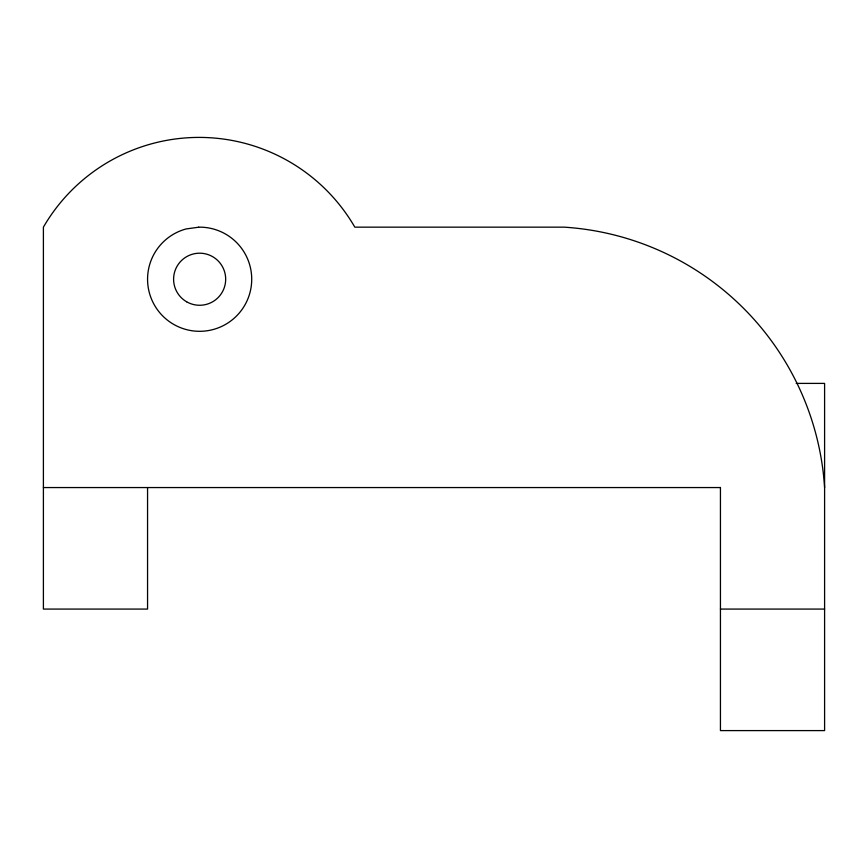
<?xml version="1.0" encoding="UTF-8"?>
<svg xmlns="http://www.w3.org/2000/svg" width="868" height="868" viewBox="0 0 868 868"><rect width="100%" height="100%" fill="white"/><g stroke="black" fill="none" stroke-linecap="round" stroke-linejoin="round"><path stroke-width="1.3" d="M796.195 383.396L824.6 383.396L824.6 730.596L720.44 730.596L720.44 487.447M43.4 487.556L720.44 487.556M720.44 609.076L824.6 609.076M147.56 487.556L147.56 609.076L43.4 609.076L43.4 227.156A179.958 179.958 0 0 1 354.828 227.156L564.2 227.156A278.845 278.845 0 0 1 824.6 487.556M198.598 227.221L186.164 228.935A52.08 52.08 0 0 0 159.745 312.708A52.08 52.08 0 0 0 246.838 301.25A52.08 52.08 0 0 0 199.64 227.156L198.598 227.221M186.62 301.782A26.04 26.04 0 0 0 225.68 279.236A26.04 26.04 0 0 0 186.62 256.678A26.04 26.04 0 0 0 186.62 301.782"/></g></svg>
